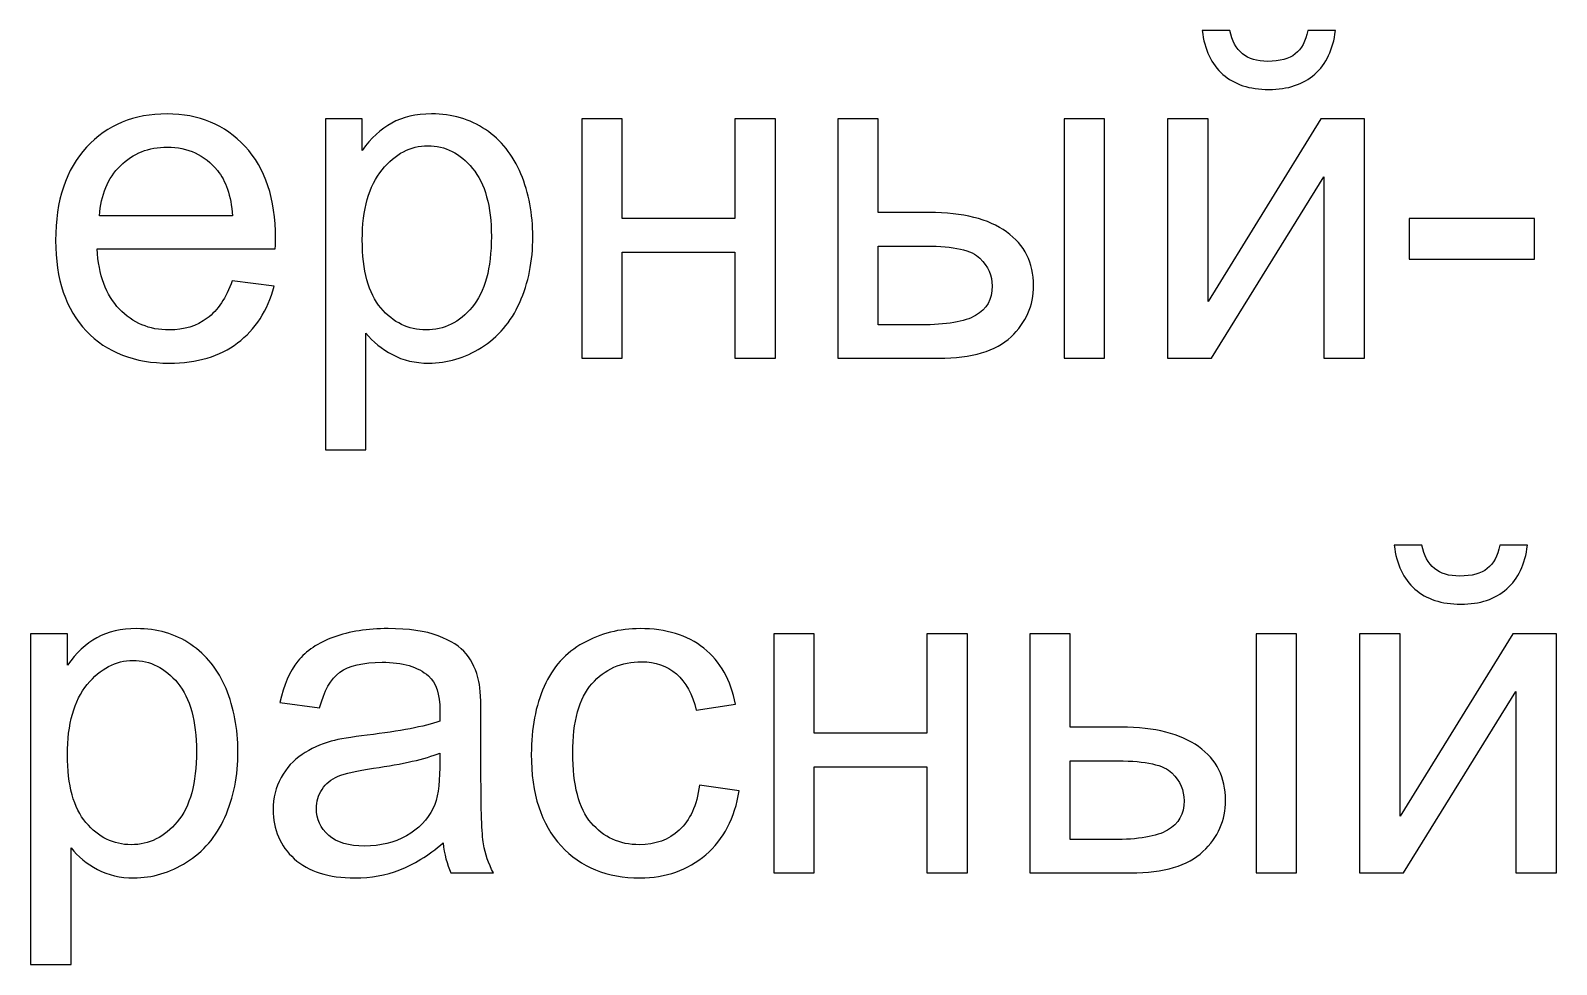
# Model space of a CAD drawing. Header units: centimetres. Extents: x -3.6 to 42, y -14.9 to 17.8.
# Drawn here: x 19.039 to 21.841, y 16.133 to 17.85 of the extents above; entities that cross this region are included whole.
import ezdxf

# ---------------------------------------------------------------- set-up
doc = ezdxf.new("R2010")
doc.units = ezdxf.units.CM
doc.header["$MEASUREMENT"] = 0
doc.layers.add('layer 1', color=7, linetype='Continuous')

msp = doc.modelspace()

# ---------------------------------------------------------------- linework, layer by layer
at = {"layer": 'layer 1', "color": 250}
for points, knots in [([(21.38467, 17.84975), (21.38467, 17.84975), (21.43547, 17.84975), (21.43547, 17.84975), (21.43547, 17.84975), (21.43138, 17.8149), (21.41868, 17.78809), (21.39751, 17.76946), (21.39751, 17.76946), (21.37634, 17.75069), (21.34826, 17.74138), (21.31312, 17.74138), (21.31312, 17.74138), (21.27785, 17.74138), (21.24962, 17.75069), (21.2286, 17.76918), (21.2286, 17.76918), (21.20757, 17.7878), (21.19487, 17.81462), (21.19078, 17.84975), (21.19078, 17.84975), (21.19078, 17.84975), (21.24158, 17.84975), (21.24158, 17.84975), (21.24158, 17.84975), (21.24539, 17.8307), (21.25315, 17.81645), (21.26458, 17.80714), (21.26458, 17.80714), (21.27601, 17.79768), (21.29153, 17.79303), (21.31087, 17.79303), (21.31087, 17.79303), (21.3333, 17.79303), (21.35024, 17.79754), (21.36167, 17.80671), (21.36167, 17.80671), (21.3731, 17.81574), (21.38086, 17.83014), (21.38467, 17.84975)], [0, 0, 0, 0, 0.0909091, 0.0909091, 0.0909091, 0.0909091, 0.1818182, 0.1818182, 0.1818182, 0.1818182, 0.2727273, 0.2727273, 0.2727273, 0.2727273, 0.3636364, 0.3636364, 0.3636364, 0.3636364, 0.4545455, 0.4545455, 0.4545455, 0.4545455, 0.5454545, 0.5454545, 0.5454545, 0.5454545, 0.6363636, 0.6363636, 0.6363636, 0.6363636, 0.7272727, 0.7272727, 0.7272727, 0.7272727, 0.8181818, 0.8181818, 0.8181818, 0.8181818, 1, 1, 1, 1]), ([(19.40911, 17.39001), (19.40911, 17.39001), (19.48616, 17.37985), (19.48616, 17.37985), (19.48616, 17.37985), (19.47416, 17.33512), (19.45173, 17.30026), (19.41899, 17.27557), (19.41899, 17.27557), (19.38625, 17.25087), (19.34448, 17.23846), (19.29354, 17.23846), (19.29354, 17.23846), (19.22948, 17.23846), (19.17868, 17.25821), (19.14114, 17.29772), (19.14114, 17.29772), (19.1036, 17.33709), (19.08484, 17.39255), (19.08484, 17.46381), (19.08484, 17.46381), (19.08484, 17.53747), (19.10375, 17.59476), (19.1417, 17.6354), (19.1417, 17.6354), (19.17966, 17.67619), (19.22891, 17.69651), (19.28945, 17.69651), (19.28945, 17.69651), (19.34801, 17.69651), (19.39585, 17.67661), (19.43296, 17.63667), (19.43296, 17.63667), (19.47007, 17.59674), (19.4887, 17.54058), (19.4887, 17.46819), (19.4887, 17.46819), (19.4887, 17.46381), (19.48856, 17.45718), (19.48828, 17.44843), (19.48828, 17.44843), (19.48828, 17.44843), (19.16104, 17.44843), (19.16104, 17.44843), (19.16104, 17.44843), (19.16386, 17.40031), (19.17741, 17.36334), (19.20196, 17.3378), (19.20196, 17.3378), (19.22637, 17.31226), (19.25699, 17.29942), (19.29354, 17.29942), (19.29354, 17.29942), (19.32078, 17.29942), (19.34406, 17.30661), (19.36325, 17.32101), (19.36325, 17.32101), (19.38258, 17.3354), (19.39782, 17.3584), (19.40911, 17.39001)], [0, 0, 0, 0, 0.0625, 0.0625, 0.0625, 0.0625, 0.125, 0.125, 0.125, 0.125, 0.1875, 0.1875, 0.1875, 0.1875, 0.25, 0.25, 0.25, 0.25, 0.3125, 0.3125, 0.3125, 0.3125, 0.375, 0.375, 0.375, 0.375, 0.4375, 0.4375, 0.4375, 0.4375, 0.5, 0.5, 0.5, 0.5, 0.5625, 0.5625, 0.5625, 0.5625, 0.625, 0.625, 0.625, 0.625, 0.6875, 0.6875, 0.6875, 0.6875, 0.75, 0.75, 0.75, 0.75, 0.8125, 0.8125, 0.8125, 0.8125, 0.875, 0.875, 0.875, 0.875, 1, 1, 1, 1]), ([(19.58028, 17.07928), (19.58028, 17.07928), (19.58028, 17.68719), (19.58028, 17.68719), (19.58028, 17.68719), (19.58028, 17.68719), (19.64801, 17.68719), (19.64801, 17.68719), (19.64801, 17.68719), (19.64801, 17.68719), (19.64801, 17.62948), (19.64801, 17.62948), (19.64801, 17.62948), (19.66396, 17.65177), (19.68202, 17.66856), (19.7022, 17.67971), (19.7022, 17.67971), (19.72224, 17.69086), (19.74665, 17.69651), (19.7753, 17.69651), (19.7753, 17.69651), (19.81283, 17.69651), (19.84585, 17.68691), (19.8745, 17.66758), (19.8745, 17.66758), (19.90314, 17.64839), (19.92473, 17.62115), (19.93941, 17.58616), (19.93941, 17.58616), (19.95394, 17.55102), (19.96128, 17.51264), (19.96128, 17.47073), (19.96128, 17.47073), (19.96128, 17.42599), (19.95324, 17.38564), (19.93715, 17.34965), (19.93715, 17.34965), (19.92106, 17.31381), (19.89764, 17.28629), (19.86688, 17.2671), (19.86688, 17.2671), (19.83626, 17.24805), (19.80394, 17.23846), (19.77008, 17.23846), (19.77008, 17.23846), (19.74524, 17.23846), (19.72294, 17.24368), (19.70333, 17.25412), (19.70333, 17.25412), (19.68357, 17.26456), (19.66749, 17.27769), (19.65479, 17.29363), (19.65479, 17.29363), (19.65479, 17.29363), (19.65479, 17.07928), (19.65479, 17.07928), (19.65479, 17.07928), (19.65479, 17.07928), (19.58028, 17.07928), (19.58028, 17.07928)], [0, 0, 0, 0, 0.0625, 0.0625, 0.0625, 0.0625, 0.125, 0.125, 0.125, 0.125, 0.1875, 0.1875, 0.1875, 0.1875, 0.25, 0.25, 0.25, 0.25, 0.3125, 0.3125, 0.3125, 0.3125, 0.375, 0.375, 0.375, 0.375, 0.4375, 0.4375, 0.4375, 0.4375, 0.5, 0.5, 0.5, 0.5, 0.5625, 0.5625, 0.5625, 0.5625, 0.625, 0.625, 0.625, 0.625, 0.6875, 0.6875, 0.6875, 0.6875, 0.75, 0.75, 0.75, 0.75, 0.8125, 0.8125, 0.8125, 0.8125, 0.875, 0.875, 0.875, 0.875, 1, 1, 1, 1]), ([(20.05117, 17.68719), (20.05117, 17.68719), (20.12568, 17.68719), (20.12568, 17.68719), (20.12568, 17.68719), (20.12568, 17.68719), (20.12568, 17.50431), (20.12568, 17.50431), (20.12568, 17.50431), (20.12568, 17.50431), (20.33226, 17.50431), (20.33226, 17.50431), (20.33226, 17.50431), (20.33226, 17.50431), (20.33226, 17.68719), (20.33226, 17.68719), (20.33226, 17.68719), (20.33226, 17.68719), (20.40677, 17.68719), (20.40677, 17.68719), (20.40677, 17.68719), (20.40677, 17.68719), (20.40677, 17.24777), (20.40677, 17.24777), (20.40677, 17.24777), (20.40677, 17.24777), (20.33226, 17.24777), (20.33226, 17.24777), (20.33226, 17.24777), (20.33226, 17.24777), (20.33226, 17.4425), (20.33226, 17.4425), (20.33226, 17.4425), (20.33226, 17.4425), (20.12568, 17.4425), (20.12568, 17.4425), (20.12568, 17.4425), (20.12568, 17.4425), (20.12568, 17.24777), (20.12568, 17.24777), (20.12568, 17.24777), (20.12568, 17.24777), (20.05117, 17.24777), (20.05117, 17.24777), (20.05117, 17.24777), (20.05117, 17.24777), (20.05117, 17.68719), (20.05117, 17.68719)], [0, 0, 0, 0, 0.0769231, 0.0769231, 0.0769231, 0.0769231, 0.1538462, 0.1538462, 0.1538462, 0.1538462, 0.2307692, 0.2307692, 0.2307692, 0.2307692, 0.3076923, 0.3076923, 0.3076923, 0.3076923, 0.3846154, 0.3846154, 0.3846154, 0.3846154, 0.4615385, 0.4615385, 0.4615385, 0.4615385, 0.5384615, 0.5384615, 0.5384615, 0.5384615, 0.6153846, 0.6153846, 0.6153846, 0.6153846, 0.6923077, 0.6923077, 0.6923077, 0.6923077, 0.7692308, 0.7692308, 0.7692308, 0.7692308, 0.8461538, 0.8461538, 0.8461538, 0.8461538, 1, 1, 1, 1]), ([(20.52121, 17.68719), (20.52121, 17.68719), (20.59572, 17.68719), (20.59572, 17.68719), (20.59572, 17.68719), (20.59572, 17.68719), (20.59572, 17.51532), (20.59572, 17.51532), (20.59572, 17.51532), (20.59572, 17.51532), (20.6897, 17.51532), (20.6897, 17.51532), (20.6897, 17.51532), (20.75108, 17.51532), (20.79821, 17.50346), (20.83137, 17.47962), (20.83137, 17.47962), (20.86453, 17.45577), (20.88104, 17.42289), (20.88104, 17.38098), (20.88104, 17.38098), (20.88104, 17.34429), (20.86722, 17.31296), (20.83956, 17.28686), (20.83956, 17.28686), (20.8119, 17.26075), (20.76773, 17.24777), (20.70691, 17.24777), (20.70691, 17.24777), (20.70691, 17.24777), (20.52121, 17.24777), (20.52121, 17.24777), (20.52121, 17.24777), (20.52121, 17.24777), (20.52121, 17.68719), (20.52121, 17.68719)], [0, 0, 0, 0, 0.1, 0.1, 0.1, 0.1, 0.2, 0.2, 0.2, 0.2, 0.3, 0.3, 0.3, 0.3, 0.4, 0.4, 0.4, 0.4, 0.5, 0.5, 0.5, 0.5, 0.6, 0.6, 0.6, 0.6, 0.7, 0.7, 0.7, 0.7, 0.8, 0.8, 0.8, 0.8, 1, 1, 1, 1]), ([(20.93693, 17.68719), (20.93693, 17.68719), (21.01143, 17.68719), (21.01143, 17.68719), (21.01143, 17.68719), (21.01143, 17.68719), (21.01143, 17.24777), (21.01143, 17.24777), (21.01143, 17.24777), (21.01143, 17.24777), (20.93693, 17.24777), (20.93693, 17.24777), (20.93693, 17.24777), (20.93693, 17.24777), (20.93693, 17.68719), (20.93693, 17.68719)], [0, 0, 0, 0, 0.2, 0.2, 0.2, 0.2, 0.4, 0.4, 0.4, 0.4, 0.6, 0.6, 0.6, 0.6, 1, 1, 1, 1]), ([(21.12728, 17.68719), (21.12728, 17.68719), (21.20179, 17.68719), (21.20179, 17.68719), (21.20179, 17.68719), (21.20179, 17.68719), (21.20179, 17.35205), (21.20179, 17.35205), (21.20179, 17.35205), (21.20179, 17.35205), (21.4088, 17.68719), (21.4088, 17.68719), (21.4088, 17.68719), (21.4088, 17.68719), (21.48881, 17.68719), (21.48881, 17.68719), (21.48881, 17.68719), (21.48881, 17.68719), (21.48881, 17.24777), (21.48881, 17.24777), (21.48881, 17.24777), (21.48881, 17.24777), (21.4143, 17.24777), (21.4143, 17.24777), (21.4143, 17.24777), (21.4143, 17.24777), (21.4143, 17.58079), (21.4143, 17.58079), (21.4143, 17.58079), (21.4143, 17.58079), (21.20757, 17.24777), (21.20757, 17.24777), (21.20757, 17.24777), (21.20757, 17.24777), (21.12728, 17.24777), (21.12728, 17.24777), (21.12728, 17.24777), (21.12728, 17.24777), (21.12728, 17.68719), (21.12728, 17.68719)], [0, 0, 0, 0, 0.0909091, 0.0909091, 0.0909091, 0.0909091, 0.1818182, 0.1818182, 0.1818182, 0.1818182, 0.2727273, 0.2727273, 0.2727273, 0.2727273, 0.3636364, 0.3636364, 0.3636364, 0.3636364, 0.4545455, 0.4545455, 0.4545455, 0.4545455, 0.5454545, 0.5454545, 0.5454545, 0.5454545, 0.6363636, 0.6363636, 0.6363636, 0.6363636, 0.7272727, 0.7272727, 0.7272727, 0.7272727, 0.8181818, 0.8181818, 0.8181818, 0.8181818, 1, 1, 1, 1]), ([(19.16527, 17.50939), (19.16527, 17.50939), (19.40996, 17.50939), (19.40996, 17.50939), (19.40996, 17.50939), (19.40671, 17.54636), (19.39726, 17.57402), (19.38188, 17.59251), (19.38188, 17.59251), (19.35831, 17.62115), (19.32755, 17.63554), (19.28987, 17.63554), (19.28987, 17.63554), (19.25572, 17.63554), (19.22708, 17.62411), (19.20379, 17.60125), (19.20379, 17.60125), (19.18065, 17.57839), (19.16781, 17.54777), (19.16527, 17.50939)], [0, 0, 0, 0, 0.1666667, 0.1666667, 0.1666667, 0.1666667, 0.3333333, 0.3333333, 0.3333333, 0.3333333, 0.5, 0.5, 0.5, 0.5, 0.6666667, 0.6666667, 0.6666667, 0.6666667, 1, 1, 1, 1]), ([(19.64801, 17.4648), (19.64801, 17.4085), (19.65944, 17.36687), (19.68216, 17.33992), (19.68216, 17.33992), (19.70502, 17.31296), (19.73268, 17.29942), (19.76514, 17.29942), (19.76514, 17.29942), (19.79816, 17.29942), (19.82638, 17.31339), (19.8498, 17.34133), (19.8498, 17.34133), (19.87337, 17.36927), (19.88508, 17.41245), (19.88508, 17.47101), (19.88508, 17.47101), (19.88508, 17.52689), (19.87365, 17.56866), (19.85065, 17.59646), (19.85065, 17.59646), (19.82765, 17.62426), (19.80027, 17.63808), (19.76838, 17.63808), (19.76838, 17.63808), (19.73677, 17.63808), (19.70883, 17.62327), (19.68456, 17.59378), (19.68456, 17.59378), (19.66015, 17.56414), (19.64801, 17.52124), (19.64801, 17.4648)], [0, 0, 0, 0, 0.1111111, 0.1111111, 0.1111111, 0.1111111, 0.2222222, 0.2222222, 0.2222222, 0.2222222, 0.3333333, 0.3333333, 0.3333333, 0.3333333, 0.4444444, 0.4444444, 0.4444444, 0.4444444, 0.5555556, 0.5555556, 0.5555556, 0.5555556, 0.6666667, 0.6666667, 0.6666667, 0.6666667, 0.7777778, 0.7777778, 0.7777778, 0.7777778, 1, 1, 1, 1]), ([(21.57066, 17.4298), (21.57066, 17.4298), (21.57066, 17.50431), (21.57066, 17.50431), (21.57066, 17.50431), (21.57066, 17.50431), (21.80095, 17.50431), (21.80095, 17.50431), (21.80095, 17.50431), (21.80095, 17.50431), (21.80095, 17.4298), (21.80095, 17.4298), (21.80095, 17.4298), (21.80095, 17.4298), (21.57066, 17.4298), (21.57066, 17.4298)], [0, 0, 0, 0, 0.2, 0.2, 0.2, 0.2, 0.4, 0.4, 0.4, 0.4, 0.6, 0.6, 0.6, 0.6, 1, 1, 1, 1]), ([(20.59572, 17.30873), (20.59572, 17.30873), (20.67389, 17.30873), (20.67389, 17.30873), (20.67389, 17.30873), (20.72088, 17.30873), (20.75461, 17.31452), (20.77465, 17.32609), (20.77465, 17.32609), (20.79483, 17.33766), (20.80484, 17.35572), (20.80484, 17.38027), (20.80484, 17.38027), (20.80484, 17.39932), (20.79737, 17.41626), (20.78255, 17.43122), (20.78255, 17.43122), (20.76759, 17.44603), (20.73471, 17.45351), (20.68377, 17.45351), (20.68377, 17.45351), (20.68377, 17.45351), (20.59572, 17.45351), (20.59572, 17.45351), (20.59572, 17.45351), (20.59572, 17.45351), (20.59572, 17.30873), (20.59572, 17.30873)], [0, 0, 0, 0, 0.125, 0.125, 0.125, 0.125, 0.25, 0.25, 0.25, 0.25, 0.375, 0.375, 0.375, 0.375, 0.5, 0.5, 0.5, 0.5, 0.625, 0.625, 0.625, 0.625, 0.75, 0.75, 0.75, 0.75, 1, 1, 1, 1]), ([(21.73731, 16.90388), (21.73731, 16.90388), (21.78811, 16.90388), (21.78811, 16.90388), (21.78811, 16.90388), (21.78402, 16.86903), (21.77132, 16.84222), (21.75015, 16.82359), (21.75015, 16.82359), (21.72898, 16.80482), (21.7009, 16.79551), (21.66576, 16.79551), (21.66576, 16.79551), (21.63049, 16.79551), (21.60226, 16.80482), (21.58124, 16.82331), (21.58124, 16.82331), (21.56021, 16.84193), (21.54751, 16.86875), (21.54342, 16.90388), (21.54342, 16.90388), (21.54342, 16.90388), (21.59422, 16.90388), (21.59422, 16.90388), (21.59422, 16.90388), (21.59803, 16.88483), (21.60579, 16.87058), (21.61722, 16.86127), (21.61722, 16.86127), (21.62865, 16.85181), (21.64417, 16.84716), (21.66351, 16.84716), (21.66351, 16.84716), (21.68594, 16.84716), (21.70288, 16.85167), (21.71431, 16.86084), (21.71431, 16.86084), (21.72574, 16.86987), (21.7335, 16.88427), (21.73731, 16.90388)], [0, 0, 0, 0, 0.0909091, 0.0909091, 0.0909091, 0.0909091, 0.1818182, 0.1818182, 0.1818182, 0.1818182, 0.2727273, 0.2727273, 0.2727273, 0.2727273, 0.3636364, 0.3636364, 0.3636364, 0.3636364, 0.4545455, 0.4545455, 0.4545455, 0.4545455, 0.5454545, 0.5454545, 0.5454545, 0.5454545, 0.6363636, 0.6363636, 0.6363636, 0.6363636, 0.7272727, 0.7272727, 0.7272727, 0.7272727, 0.8181818, 0.8181818, 0.8181818, 0.8181818, 1, 1, 1, 1]), ([(19.03869, 16.13341), (19.03869, 16.13341), (19.03869, 16.74132), (19.03869, 16.74132), (19.03869, 16.74132), (19.03869, 16.74132), (19.10642, 16.74132), (19.10642, 16.74132), (19.10642, 16.74132), (19.10642, 16.74132), (19.10642, 16.68361), (19.10642, 16.68361), (19.10642, 16.68361), (19.12237, 16.7059), (19.14043, 16.72269), (19.16061, 16.73384), (19.16061, 16.73384), (19.18065, 16.74499), (19.20506, 16.75064), (19.23371, 16.75064), (19.23371, 16.75064), (19.27124, 16.75064), (19.30426, 16.74104), (19.33291, 16.72171), (19.33291, 16.72171), (19.36155, 16.70252), (19.38314, 16.67528), (19.39782, 16.64029), (19.39782, 16.64029), (19.41235, 16.60515), (19.41969, 16.56677), (19.41969, 16.52486), (19.41969, 16.52486), (19.41969, 16.48012), (19.41165, 16.43977), (19.39556, 16.40378), (19.39556, 16.40378), (19.37947, 16.36794), (19.35605, 16.34042), (19.32529, 16.32123), (19.32529, 16.32123), (19.29467, 16.30218), (19.26235, 16.29259), (19.22849, 16.29259), (19.22849, 16.29259), (19.20365, 16.29259), (19.18135, 16.29781), (19.16174, 16.30825), (19.16174, 16.30825), (19.14198, 16.31869), (19.1259, 16.33182), (19.1132, 16.34776), (19.1132, 16.34776), (19.1132, 16.34776), (19.1132, 16.13341), (19.1132, 16.13341), (19.1132, 16.13341), (19.1132, 16.13341), (19.03869, 16.13341), (19.03869, 16.13341)], [0, 0, 0, 0, 0.0625, 0.0625, 0.0625, 0.0625, 0.125, 0.125, 0.125, 0.125, 0.1875, 0.1875, 0.1875, 0.1875, 0.25, 0.25, 0.25, 0.25, 0.3125, 0.3125, 0.3125, 0.3125, 0.375, 0.375, 0.375, 0.375, 0.4375, 0.4375, 0.4375, 0.4375, 0.5, 0.5, 0.5, 0.5, 0.5625, 0.5625, 0.5625, 0.5625, 0.625, 0.625, 0.625, 0.625, 0.6875, 0.6875, 0.6875, 0.6875, 0.75, 0.75, 0.75, 0.75, 0.8125, 0.8125, 0.8125, 0.8125, 0.875, 0.875, 0.875, 0.875, 1, 1, 1, 1]), ([(19.7966, 16.35693), (19.76894, 16.33337), (19.74227, 16.31686), (19.71673, 16.30712), (19.71673, 16.30712), (19.69119, 16.29738), (19.66382, 16.29259), (19.63446, 16.29259), (19.63446, 16.29259), (19.5862, 16.29259), (19.54909, 16.3043), (19.52313, 16.32786), (19.52313, 16.32786), (19.49716, 16.35129), (19.48418, 16.38135), (19.48418, 16.41789), (19.48418, 16.41789), (19.48418, 16.43934), (19.48912, 16.45896), (19.49886, 16.47674), (19.49886, 16.47674), (19.50873, 16.49452), (19.52157, 16.50863), (19.53738, 16.51935), (19.53738, 16.51935), (19.55332, 16.53008), (19.5711, 16.53826), (19.591, 16.54377), (19.591, 16.54377), (19.60568, 16.54758), (19.62783, 16.55124), (19.65732, 16.55491), (19.65732, 16.55491), (19.71744, 16.56197), (19.76189, 16.57058), (19.79025, 16.58045), (19.79025, 16.58045), (19.79053, 16.59061), (19.79067, 16.59711), (19.79067, 16.59979), (19.79067, 16.59979), (19.79067, 16.62998), (19.78362, 16.65129), (19.76951, 16.66371), (19.76951, 16.66371), (19.75046, 16.6805), (19.72209, 16.68883), (19.68456, 16.68883), (19.68456, 16.68883), (19.64942, 16.68883), (19.62346, 16.68262), (19.60681, 16.67034), (19.60681, 16.67034), (19.59001, 16.65807), (19.57774, 16.63633), (19.56969, 16.60501), (19.56969, 16.60501), (19.56969, 16.60501), (19.49688, 16.61517), (19.49688, 16.61517), (19.49688, 16.61517), (19.50351, 16.64635), (19.51438, 16.67161), (19.52962, 16.6908), (19.52962, 16.6908), (19.54486, 16.70999), (19.56687, 16.72467), (19.59566, 16.73511), (19.59566, 16.73511), (19.6243, 16.74541), (19.65775, 16.75064), (19.69557, 16.75064), (19.69557, 16.75064), (19.7331, 16.75064), (19.76372, 16.74626), (19.78729, 16.73737), (19.78729, 16.73737), (19.81071, 16.72848), (19.82807, 16.71747), (19.83908, 16.70407), (19.83908, 16.70407), (19.85008, 16.69066), (19.85784, 16.67373), (19.86236, 16.65327), (19.86236, 16.65327), (19.86476, 16.64057), (19.86603, 16.61771), (19.86603, 16.58483), (19.86603, 16.58483), (19.86603, 16.58483), (19.86603, 16.48605), (19.86603, 16.48605), (19.86603, 16.48605), (19.86603, 16.41705), (19.86758, 16.37344), (19.87068, 16.35496), (19.87068, 16.35496), (19.87365, 16.33647), (19.87986, 16.31883), (19.88889, 16.3019), (19.88889, 16.3019), (19.88889, 16.3019), (19.81099, 16.3019), (19.81099, 16.3019), (19.81099, 16.3019), (19.80352, 16.31756), (19.79872, 16.33591), (19.7966, 16.35693)], [0, 0, 0, 0, 0.0357143, 0.0357143, 0.0357143, 0.0357143, 0.0714286, 0.0714286, 0.0714286, 0.0714286, 0.1071429, 0.1071429, 0.1071429, 0.1071429, 0.1428571, 0.1428571, 0.1428571, 0.1428571, 0.1785714, 0.1785714, 0.1785714, 0.1785714, 0.2142857, 0.2142857, 0.2142857, 0.2142857, 0.25, 0.25, 0.25, 0.25, 0.2857143, 0.2857143, 0.2857143, 0.2857143, 0.3214286, 0.3214286, 0.3214286, 0.3214286, 0.3571429, 0.3571429, 0.3571429, 0.3571429, 0.3928571, 0.3928571, 0.3928571, 0.3928571, 0.4285714, 0.4285714, 0.4285714, 0.4285714, 0.4642857, 0.4642857, 0.4642857, 0.4642857, 0.5, 0.5, 0.5, 0.5, 0.5357143, 0.5357143, 0.5357143, 0.5357143, 0.5714286, 0.5714286, 0.5714286, 0.5714286, 0.6071429, 0.6071429, 0.6071429, 0.6071429, 0.6428571, 0.6428571, 0.6428571, 0.6428571, 0.6785714, 0.6785714, 0.6785714, 0.6785714, 0.7142857, 0.7142857, 0.7142857, 0.7142857, 0.75, 0.75, 0.75, 0.75, 0.7857143, 0.7857143, 0.7857143, 0.7857143, 0.8214286, 0.8214286, 0.8214286, 0.8214286, 0.8571429, 0.8571429, 0.8571429, 0.8571429, 0.8928571, 0.8928571, 0.8928571, 0.8928571, 0.9285714, 0.9285714, 0.9285714, 0.9285714, 1, 1, 1, 1]), ([(20.26749, 16.46277), (20.26749, 16.46277), (20.3403, 16.45261), (20.3403, 16.45261), (20.3403, 16.45261), (20.33226, 16.40251), (20.31194, 16.36342), (20.27906, 16.33506), (20.27906, 16.33506), (20.24618, 16.3067), (20.20568, 16.29259), (20.15785, 16.29259), (20.15785, 16.29259), (20.09788, 16.29259), (20.04961, 16.3122), (20.01321, 16.35143), (20.01321, 16.35143), (19.97666, 16.39066), (19.95846, 16.44682), (19.95846, 16.51992), (19.95846, 16.51992), (19.95846, 16.56733), (19.96636, 16.60868), (19.98202, 16.64424), (19.98202, 16.64424), (19.99769, 16.67966), (20.02153, 16.70633), (20.05371, 16.72396), (20.05371, 16.72396), (20.08574, 16.74175), (20.12059, 16.75064), (20.15841, 16.75064), (20.15841, 16.75064), (20.20597, 16.75064), (20.24505, 16.73864), (20.27525, 16.71451), (20.27525, 16.71451), (20.30559, 16.69038), (20.32506, 16.65609), (20.33353, 16.61178), (20.33353, 16.61178), (20.33353, 16.61178), (20.26156, 16.60077), (20.26156, 16.60077), (20.26156, 16.60077), (20.25465, 16.63027), (20.24251, 16.65242), (20.22488, 16.66738), (20.22488, 16.66738), (20.20738, 16.6822), (20.18621, 16.68967), (20.16138, 16.68967), (20.16138, 16.68967), (20.12384, 16.68967), (20.09336, 16.67627), (20.06979, 16.64946), (20.06979, 16.64946), (20.04637, 16.62251), (20.03466, 16.58017), (20.03466, 16.52203), (20.03466, 16.52203), (20.03466, 16.46305), (20.04595, 16.42029), (20.06852, 16.39362), (20.06852, 16.39362), (20.09124, 16.36695), (20.12074, 16.35355), (20.157, 16.35355), (20.157, 16.35355), (20.18635, 16.35355), (20.21076, 16.36244), (20.23024, 16.38036), (20.23024, 16.38036), (20.24985, 16.39814), (20.26227, 16.42565), (20.26749, 16.46277)], [0, 0, 0, 0, 0.05, 0.05, 0.05, 0.05, 0.1, 0.1, 0.1, 0.1, 0.15, 0.15, 0.15, 0.15, 0.2, 0.2, 0.2, 0.2, 0.25, 0.25, 0.25, 0.25, 0.3, 0.3, 0.3, 0.3, 0.35, 0.35, 0.35, 0.35, 0.4, 0.4, 0.4, 0.4, 0.45, 0.45, 0.45, 0.45, 0.5, 0.5, 0.5, 0.5, 0.55, 0.55, 0.55, 0.55, 0.6, 0.6, 0.6, 0.6, 0.65, 0.65, 0.65, 0.65, 0.7, 0.7, 0.7, 0.7, 0.75, 0.75, 0.75, 0.75, 0.8, 0.8, 0.8, 0.8, 0.85, 0.85, 0.85, 0.85, 0.9, 0.9, 0.9, 0.9, 1, 1, 1, 1]), ([(20.40381, 16.74132), (20.40381, 16.74132), (20.47832, 16.74132), (20.47832, 16.74132), (20.47832, 16.74132), (20.47832, 16.74132), (20.47832, 16.55844), (20.47832, 16.55844), (20.47832, 16.55844), (20.47832, 16.55844), (20.6849, 16.55844), (20.6849, 16.55844), (20.6849, 16.55844), (20.6849, 16.55844), (20.6849, 16.74132), (20.6849, 16.74132), (20.6849, 16.74132), (20.6849, 16.74132), (20.75941, 16.74132), (20.75941, 16.74132), (20.75941, 16.74132), (20.75941, 16.74132), (20.75941, 16.3019), (20.75941, 16.3019), (20.75941, 16.3019), (20.75941, 16.3019), (20.6849, 16.3019), (20.6849, 16.3019), (20.6849, 16.3019), (20.6849, 16.3019), (20.6849, 16.49663), (20.6849, 16.49663), (20.6849, 16.49663), (20.6849, 16.49663), (20.47832, 16.49663), (20.47832, 16.49663), (20.47832, 16.49663), (20.47832, 16.49663), (20.47832, 16.3019), (20.47832, 16.3019), (20.47832, 16.3019), (20.47832, 16.3019), (20.40381, 16.3019), (20.40381, 16.3019), (20.40381, 16.3019), (20.40381, 16.3019), (20.40381, 16.74132), (20.40381, 16.74132)], [0, 0, 0, 0, 0.0769231, 0.0769231, 0.0769231, 0.0769231, 0.1538462, 0.1538462, 0.1538462, 0.1538462, 0.2307692, 0.2307692, 0.2307692, 0.2307692, 0.3076923, 0.3076923, 0.3076923, 0.3076923, 0.3846154, 0.3846154, 0.3846154, 0.3846154, 0.4615385, 0.4615385, 0.4615385, 0.4615385, 0.5384615, 0.5384615, 0.5384615, 0.5384615, 0.6153846, 0.6153846, 0.6153846, 0.6153846, 0.6923077, 0.6923077, 0.6923077, 0.6923077, 0.7692308, 0.7692308, 0.7692308, 0.7692308, 0.8461538, 0.8461538, 0.8461538, 0.8461538, 1, 1, 1, 1]), ([(20.87385, 16.74132), (20.87385, 16.74132), (20.94836, 16.74132), (20.94836, 16.74132), (20.94836, 16.74132), (20.94836, 16.74132), (20.94836, 16.56945), (20.94836, 16.56945), (20.94836, 16.56945), (20.94836, 16.56945), (21.04234, 16.56945), (21.04234, 16.56945), (21.04234, 16.56945), (21.10372, 16.56945), (21.15085, 16.55759), (21.18401, 16.53375), (21.18401, 16.53375), (21.21717, 16.5099), (21.23368, 16.47702), (21.23368, 16.43511), (21.23368, 16.43511), (21.23368, 16.39842), (21.21986, 16.36709), (21.1922, 16.34099), (21.1922, 16.34099), (21.16454, 16.31488), (21.12037, 16.3019), (21.05955, 16.3019), (21.05955, 16.3019), (21.05955, 16.3019), (20.87385, 16.3019), (20.87385, 16.3019), (20.87385, 16.3019), (20.87385, 16.3019), (20.87385, 16.74132), (20.87385, 16.74132)], [0, 0, 0, 0, 0.1, 0.1, 0.1, 0.1, 0.2, 0.2, 0.2, 0.2, 0.3, 0.3, 0.3, 0.3, 0.4, 0.4, 0.4, 0.4, 0.5, 0.5, 0.5, 0.5, 0.6, 0.6, 0.6, 0.6, 0.7, 0.7, 0.7, 0.7, 0.8, 0.8, 0.8, 0.8, 1, 1, 1, 1]), ([(21.28957, 16.74132), (21.28957, 16.74132), (21.36407, 16.74132), (21.36407, 16.74132), (21.36407, 16.74132), (21.36407, 16.74132), (21.36407, 16.3019), (21.36407, 16.3019), (21.36407, 16.3019), (21.36407, 16.3019), (21.28957, 16.3019), (21.28957, 16.3019), (21.28957, 16.3019), (21.28957, 16.3019), (21.28957, 16.74132), (21.28957, 16.74132)], [0, 0, 0, 0, 0.2, 0.2, 0.2, 0.2, 0.4, 0.4, 0.4, 0.4, 0.6, 0.6, 0.6, 0.6, 1, 1, 1, 1]), ([(21.47992, 16.74132), (21.47992, 16.74132), (21.55443, 16.74132), (21.55443, 16.74132), (21.55443, 16.74132), (21.55443, 16.74132), (21.55443, 16.40618), (21.55443, 16.40618), (21.55443, 16.40618), (21.55443, 16.40618), (21.76144, 16.74132), (21.76144, 16.74132), (21.76144, 16.74132), (21.76144, 16.74132), (21.84145, 16.74132), (21.84145, 16.74132), (21.84145, 16.74132), (21.84145, 16.74132), (21.84145, 16.3019), (21.84145, 16.3019), (21.84145, 16.3019), (21.84145, 16.3019), (21.76694, 16.3019), (21.76694, 16.3019), (21.76694, 16.3019), (21.76694, 16.3019), (21.76694, 16.63492), (21.76694, 16.63492), (21.76694, 16.63492), (21.76694, 16.63492), (21.56021, 16.3019), (21.56021, 16.3019), (21.56021, 16.3019), (21.56021, 16.3019), (21.47992, 16.3019), (21.47992, 16.3019), (21.47992, 16.3019), (21.47992, 16.3019), (21.47992, 16.74132), (21.47992, 16.74132)], [0, 0, 0, 0, 0.0909091, 0.0909091, 0.0909091, 0.0909091, 0.1818182, 0.1818182, 0.1818182, 0.1818182, 0.2727273, 0.2727273, 0.2727273, 0.2727273, 0.3636364, 0.3636364, 0.3636364, 0.3636364, 0.4545455, 0.4545455, 0.4545455, 0.4545455, 0.5454545, 0.5454545, 0.5454545, 0.5454545, 0.6363636, 0.6363636, 0.6363636, 0.6363636, 0.7272727, 0.7272727, 0.7272727, 0.7272727, 0.8181818, 0.8181818, 0.8181818, 0.8181818, 1, 1, 1, 1]), ([(19.10642, 16.51893), (19.10642, 16.46263), (19.11785, 16.421), (19.14057, 16.39405), (19.14057, 16.39405), (19.16343, 16.36709), (19.19109, 16.35355), (19.22355, 16.35355), (19.22355, 16.35355), (19.25657, 16.35355), (19.28479, 16.36752), (19.30821, 16.39546), (19.30821, 16.39546), (19.33178, 16.4234), (19.34349, 16.46658), (19.34349, 16.52514), (19.34349, 16.52514), (19.34349, 16.58102), (19.33206, 16.62279), (19.30906, 16.65059), (19.30906, 16.65059), (19.28606, 16.67839), (19.25868, 16.69221), (19.22679, 16.69221), (19.22679, 16.69221), (19.19518, 16.69221), (19.16724, 16.6774), (19.14297, 16.64791), (19.14297, 16.64791), (19.11856, 16.61827), (19.10642, 16.57537), (19.10642, 16.51893)], [0, 0, 0, 0, 0.1111111, 0.1111111, 0.1111111, 0.1111111, 0.2222222, 0.2222222, 0.2222222, 0.2222222, 0.3333333, 0.3333333, 0.3333333, 0.3333333, 0.4444444, 0.4444444, 0.4444444, 0.4444444, 0.5555556, 0.5555556, 0.5555556, 0.5555556, 0.6666667, 0.6666667, 0.6666667, 0.6666667, 0.7777778, 0.7777778, 0.7777778, 0.7777778, 1, 1, 1, 1]), ([(19.79067, 16.52203), (19.76358, 16.51103), (19.72294, 16.50171), (19.66875, 16.49409), (19.66875, 16.49409), (19.63799, 16.48972), (19.61626, 16.48478), (19.60356, 16.47928), (19.60356, 16.47928), (19.59086, 16.47377), (19.58112, 16.46573), (19.57421, 16.45529), (19.57421, 16.45529), (19.56729, 16.44471), (19.56377, 16.43299), (19.56377, 16.42001), (19.56377, 16.42001), (19.56377, 16.4004), (19.57125, 16.38389), (19.58634, 16.37076), (19.58634, 16.37076), (19.60144, 16.35764), (19.62346, 16.35101), (19.65239, 16.35101), (19.65239, 16.35101), (19.68103, 16.35101), (19.70657, 16.35722), (19.72901, 16.36977), (19.72901, 16.36977), (19.7513, 16.38219), (19.76781, 16.39927), (19.77826, 16.42086), (19.77826, 16.42086), (19.7863, 16.43765), (19.79025, 16.46234), (19.79025, 16.49494), (19.79025, 16.49494), (19.79025, 16.49494), (19.79067, 16.52203), (19.79067, 16.52203)], [0, 0, 0, 0, 0.0909091, 0.0909091, 0.0909091, 0.0909091, 0.1818182, 0.1818182, 0.1818182, 0.1818182, 0.2727273, 0.2727273, 0.2727273, 0.2727273, 0.3636364, 0.3636364, 0.3636364, 0.3636364, 0.4545455, 0.4545455, 0.4545455, 0.4545455, 0.5454545, 0.5454545, 0.5454545, 0.5454545, 0.6363636, 0.6363636, 0.6363636, 0.6363636, 0.7272727, 0.7272727, 0.7272727, 0.7272727, 0.8181818, 0.8181818, 0.8181818, 0.8181818, 1, 1, 1, 1]), ([(20.94836, 16.36286), (20.94836, 16.36286), (21.02653, 16.36286), (21.02653, 16.36286), (21.02653, 16.36286), (21.07352, 16.36286), (21.10725, 16.36865), (21.12729, 16.38022), (21.12729, 16.38022), (21.14747, 16.39179), (21.15748, 16.40985), (21.15748, 16.4344), (21.15748, 16.4344), (21.15748, 16.45345), (21.15001, 16.47039), (21.13519, 16.48535), (21.13519, 16.48535), (21.12023, 16.50016), (21.08735, 16.50764), (21.03641, 16.50764), (21.03641, 16.50764), (21.03641, 16.50764), (20.94836, 16.50764), (20.94836, 16.50764), (20.94836, 16.50764), (20.94836, 16.50764), (20.94836, 16.36286), (20.94836, 16.36286)], [0, 0, 0, 0, 0.125, 0.125, 0.125, 0.125, 0.25, 0.25, 0.25, 0.25, 0.375, 0.375, 0.375, 0.375, 0.5, 0.5, 0.5, 0.5, 0.625, 0.625, 0.625, 0.625, 0.75, 0.75, 0.75, 0.75, 1, 1, 1, 1])]:
    msp.add_open_spline(points, degree=3, knots=knots, dxfattribs=at)

doc.saveas('drawing.dxf')
